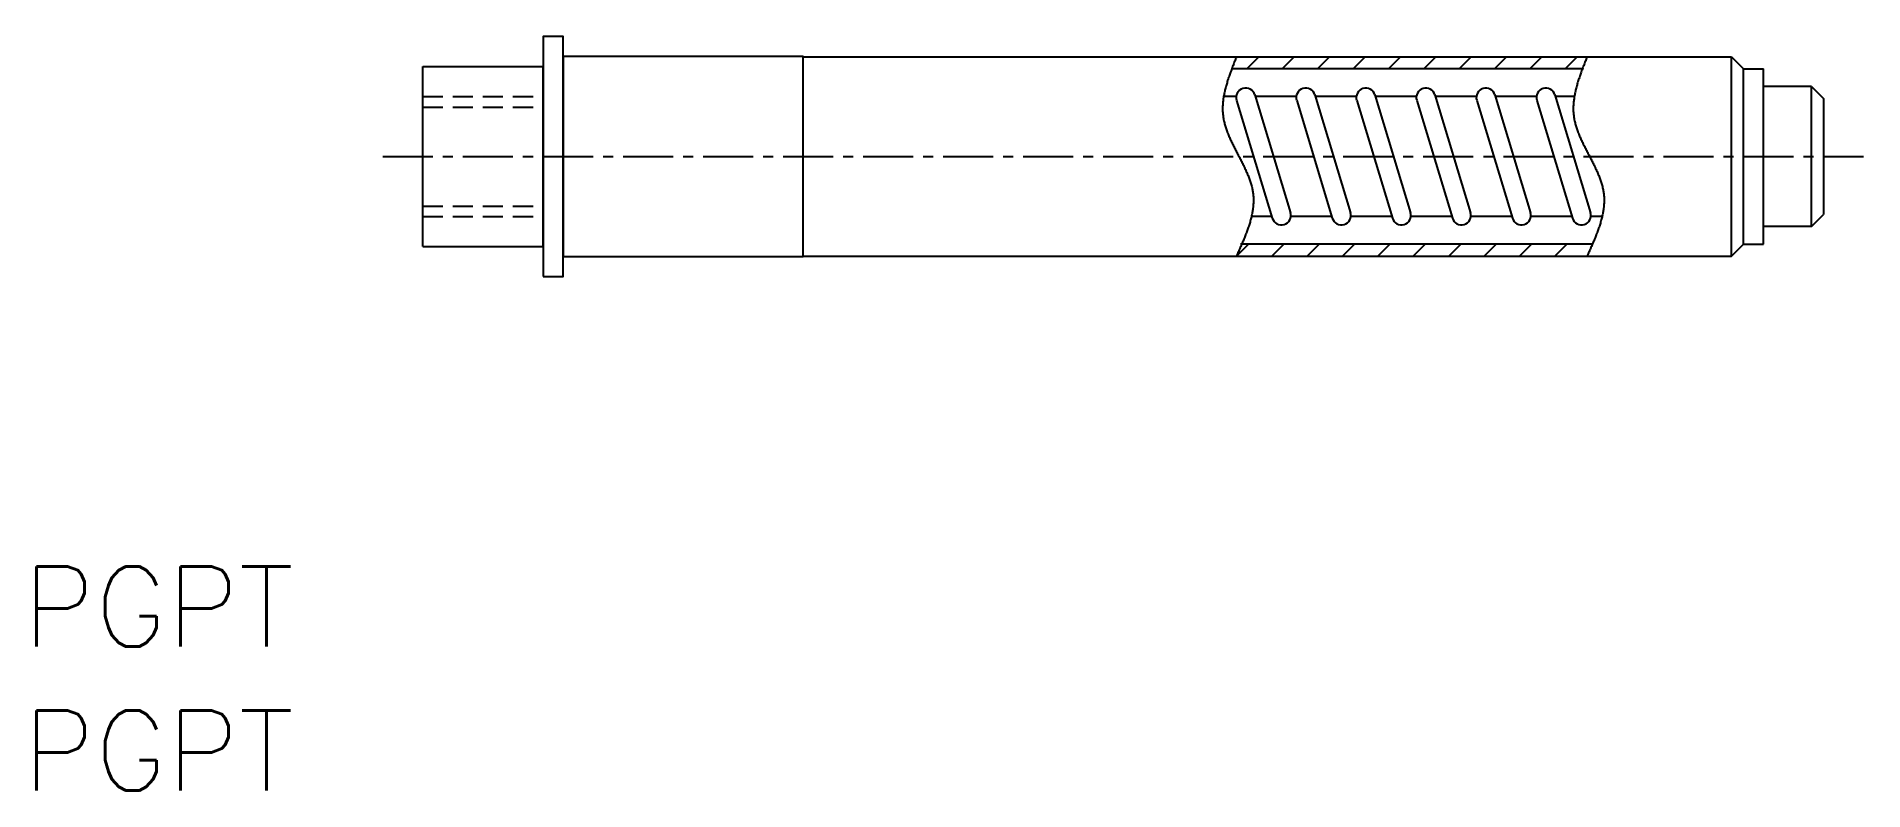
# Model space of a CAD drawing. Extents: x 92.5 to 138.1, y -130.6 to -111.7.
import ezdxf

# ---------------------------------------------------------------- set-up
doc = ezdxf.new("R2010")
doc.units = 0
doc.linetypes.add('CENTER', pattern=[2, 1.25, -0.25, 0.25, -0.25])
doc.linetypes.add('DASHED', pattern=[0.75, 0.5, -0.25])
doc.layers.get('0').update_dxf_attribs({"linetype": 'CONTINUOUS'})
doc.layers.add('CENTER', color=1, linetype='CENTER')
doc.styles.get("Standard").update_dxf_attribs({"font": 'txt.shx', "bigfont": 'bigfont.shx'})

msp = doc.modelspace()

# ---------------------------------------------------------------- linework, layer by layer
at = {"color": 7, "linetype": 'CONTINUOUS'}
for p, q in [((111.633, -112.217), (134.833, -112.217)), ((111.633, -117.197), (111.633, -112.217)), ((134.833, -112.217), (135.133, -112.517)), ((134.833, -117.197), (134.833, -112.217)), ((102.133, -116.957), (102.133, -112.457)), ((102.133, -112.457), (105.133, -112.457)), ((105.133, -116.957), (105.133, -112.457)), ((135.133, -112.517), (135.633, -112.517)), ((135.133, -116.897), (135.133, -112.517)), ((135.633, -116.897), (135.633, -112.517)), ((136.833, -112.957), (135.633, -112.957)), ((136.833, -112.957), (137.133, -113.257)), ((136.833, -116.457), (136.833, -112.957)), ((137.133, -113.257), (137.133, -116.157)), ((136.833, -116.457), (137.133, -116.157)), ((136.833, -116.457), (135.633, -116.457)), ((102.133, -116.957), (105.133, -116.957)), ((111.633, -117.197), (134.833, -117.197)), ((134.833, -117.197), (135.133, -116.897)), ((135.133, -116.897), (135.633, -116.897))]:
    msp.add_line(p, q, dxfattribs=at)
at = {"color": 3, "linetype": 'CONTINUOUS'}
for p, q in [((122.724, -112.517), (123.024, -112.217)), ((123.608, -112.517), (123.908, -112.217)), ((124.492, -112.517), (124.792, -112.217)), ((125.376, -112.517), (125.676, -112.217)), ((126.26, -112.517), (126.56, -112.217)), ((127.144, -112.517), (127.444, -112.217)), ((128.027, -112.517), (128.327, -112.217)), ((128.911, -112.517), (129.211, -112.217)), ((129.795, -112.517), (130.095, -112.217)), ((130.679, -112.517), (130.979, -112.217)), ((131.109, -112.517), (122.346, -112.517)), ((122.439, -113.207), (122.142, -113.207)), ((122.921, -113.165), (123.813, -116.111)), ((123.959, -113.207), (122.934, -113.207)), ((124.421, -113.165), (125.313, -116.111)), ((125.459, -113.207), (124.434, -113.207)), ((125.921, -113.165), (126.813, -116.111)), ((126.959, -113.207), (125.93, -113.207)), ((127.421, -113.165), (128.313, -116.111)), ((128.459, -113.207), (127.43, -113.207)), ((128.921, -113.165), (129.813, -116.111)), ((129.959, -113.207), (128.93, -113.207)), ((130.421, -113.165), (131.313, -116.111)), ((130.906, -113.207), (130.43, -113.207)), ((122.468, -113.302), (123.359, -116.249)), ((123.968, -113.302), (124.859, -116.249)), ((125.468, -113.302), (126.359, -116.249)), ((126.968, -113.302), (127.859, -116.249)), ((128.468, -113.302), (129.359, -116.249)), ((129.968, -113.302), (130.859, -116.249)), ((123.351, -116.207), (122.839, -116.207)), ((124.851, -116.207), (123.821, -116.207)), ((126.351, -116.207), (125.321, -116.207)), ((127.851, -116.207), (126.821, -116.207)), ((129.351, -116.207), (128.321, -116.207)), ((130.851, -116.207), (129.821, -116.207)), ((131.603, -116.207), (131.321, -116.207)), ((122.464, -117.197), (122.764, -116.897)), ((131.359, -116.897), (122.562, -116.897)), ((123.347, -117.197), (123.647, -116.897)), ((124.231, -117.197), (124.531, -116.897)), ((125.115, -117.197), (125.415, -116.897)), ((125.999, -117.197), (126.299, -116.897)), ((126.883, -117.197), (127.183, -116.897)), ((127.767, -117.197), (128.067, -116.897)), ((128.651, -117.197), (128.951, -116.897)), ((129.535, -117.197), (129.835, -116.897)), ((130.419, -117.197), (130.719, -116.897))]:
    msp.add_line(p, q, dxfattribs=at)
at = {"color": 3, "linetype": 'DASHED'}
for p, q in [((102.133, -113.207), (105.133, -113.207)), ((102.133, -113.469), (105.133, -113.469)), ((102.133, -115.944), (105.133, -115.944)), ((102.133, -116.207), (105.133, -116.207))]:
    msp.add_line(p, q, dxfattribs=at)
at = {"color": 7, "linetype": 'CONTINUOUS'}
for points in [[(105.133, -117.707), (105.633, -117.707), (105.633, -111.707), (105.133, -111.707)], [(105.633, -117.207), (111.633, -117.207), (111.633, -112.207), (105.633, -112.207)]]:
    msp.add_lwpolyline(points, close=True, dxfattribs=at)
at = {"color": 7}
for points in [[(122.463, -112.217, 0), (122.452, -112.244, 0), (122.441, -112.271, 0), (122.431, -112.297, 0), (122.42, -112.324, 0), (122.409, -112.351, 0), (122.399, -112.378, 0), (122.388, -112.405, 0), (122.378, -112.432, 0), (122.367, -112.459, 0), (122.357, -112.486, 0), (122.347, -112.513, 0), (122.337, -112.54, 0), (122.327, -112.567, 0), (122.317, -112.594, 0), (122.307, -112.621, 0), (122.297, -112.647, 0), (122.288, -112.674, 0), (122.279, -112.701, 0), (122.269, -112.728, 0), (122.26, -112.755, 0), (122.252, -112.782, 0), (122.243, -112.808, 0), (122.235, -112.835, 0), (122.227, -112.862, 0), (122.219, -112.889, 0), (122.211, -112.916, 0), (122.203, -112.942, 0), (122.196, -112.969, 0), (122.189, -112.996, 0), (122.182, -113.022, 0), (122.176, -113.049, 0), (122.17, -113.076, 0), (122.164, -113.102, 0), (122.158, -113.129, 0), (122.153, -113.155, 0), (122.148, -113.182, 0), (122.143, -113.208, 0), (122.139, -113.235, 0), (122.135, -113.261, 0), (122.132, -113.288, 0), (122.128, -113.314, 0), (122.126, -113.341, 0), (122.123, -113.367, 0), (122.121, -113.393, 0), (122.119, -113.42, 0), (122.118, -113.446, 0), (122.117, -113.472, 0), (122.117, -113.498, 0), (122.117, -113.525, 0), (122.117, -113.551, 0), (122.118, -113.577, 0), (122.12, -113.603, 0), (122.122, -113.629, 0), (122.124, -113.655, 0), (122.127, -113.681, 0), (122.13, -113.707, 0), (122.134, -113.733, 0), (122.139, -113.759, 0), (122.143, -113.785, 0), (122.149, -113.811, 0), (122.155, -113.836, 0), (122.161, -113.862, 0), (122.167, -113.888, 0), (122.174, -113.914, 0), (122.182, -113.939, 0), (122.19, -113.965, 0), (122.198, -113.99, 0), (122.206, -114.016, 0), (122.215, -114.042, 0), (122.225, -114.067, 0), (122.234, -114.093, 0), (122.244, -114.118, 0), (122.254, -114.144, 0), (122.265, -114.169, 0), (122.275, -114.194, 0), (122.286, -114.22, 0), (122.297, -114.245, 0), (122.309, -114.271, 0), (122.32, -114.296, 0), (122.332, -114.321, 0), (122.344, -114.347, 0), (122.356, -114.372, 0), (122.369, -114.397, 0), (122.381, -114.423, 0), (122.394, -114.448, 0), (122.406, -114.473, 0), (122.419, -114.498, 0), (122.432, -114.524, 0), (122.445, -114.549, 0), (122.458, -114.574, 0), (122.471, -114.599, 0), (122.484, -114.625, 0), (122.497, -114.65, 0), (122.51, -114.675, 0), (122.523, -114.7, 0), (122.537, -114.725, 0), (122.55, -114.751, 0), (122.563, -114.776, 0), (122.576, -114.801, 0), (122.588, -114.826, 0), (122.601, -114.851, 0), (122.614, -114.877, 0), (122.626, -114.902, 0), (122.639, -114.927, 0), (122.651, -114.952, 0), (122.663, -114.978, 0), (122.675, -115.003, 0), (122.687, -115.028, 0), (122.698, -115.053, 0), (122.71, -115.079, 0), (122.721, -115.104, 0), (122.732, -115.129, 0), (122.742, -115.155, 0), (122.753, -115.18, 0), (122.763, -115.205, 0), (122.773, -115.231, 0), (122.782, -115.256, 0), (122.791, -115.282, 0), (122.8, -115.307, 0), (122.809, -115.333, 0), (122.817, -115.358, 0), (122.825, -115.383, 0), (122.832, -115.409, 0), (122.839, -115.435, 0), (122.845, -115.46, 0), (122.852, -115.486, 0), (122.857, -115.511, 0), (122.862, -115.537, 0), (122.867, -115.563, 0), (122.871, -115.588, 0), (122.875, -115.614, 0), (122.878, -115.64, 0), (122.881, -115.666, 0), (122.883, -115.691, 0), (122.885, -115.717, 0), (122.886, -115.743, 0), (122.887, -115.769, 0), (122.888, -115.795, 0), (122.887, -115.821, 0), (122.887, -115.847, 0), (122.886, -115.873, 0), (122.884, -115.899, 0), (122.882, -115.925, 0), (122.88, -115.951, 0), (122.877, -115.977, 0), (122.874, -116.004, 0), (122.871, -116.03, 0), (122.867, -116.056, 0), (122.863, -116.082, 0), (122.858, -116.108, 0), (122.853, -116.135, 0), (122.848, -116.161, 0), (122.842, -116.187, 0), (122.836, -116.214, 0), (122.83, -116.24, 0), (122.823, -116.266, 0), (122.816, -116.293, 0), (122.809, -116.319, 0), (122.802, -116.345, 0), (122.794, -116.372, 0), (122.786, -116.398, 0), (122.778, -116.425, 0), (122.769, -116.451, 0), (122.76, -116.478, 0), (122.751, -116.504, 0), (122.742, -116.531, 0), (122.732, -116.557, 0), (122.723, -116.584, 0), (122.713, -116.61, 0), (122.703, -116.637, 0), (122.693, -116.664, 0), (122.682, -116.69, 0), (122.672, -116.717, 0), (122.661, -116.743, 0), (122.65, -116.77, 0), (122.639, -116.797, 0), (122.628, -116.823, 0), (122.616, -116.85, 0), (122.605, -116.876, 0), (122.594, -116.903, 0), (122.582, -116.93, 0), (122.57, -116.956, 0), (122.558, -116.983, 0), (122.547, -117.01, 0), (122.535, -117.036, 0), (122.523, -117.063, 0), (122.511, -117.09, 0), (122.499, -117.117, 0), (122.487, -117.143, 0), (122.475, -117.17, 0), (122.463, -117.197, 0)], [(131.226, -112.217, 0), (131.216, -112.244, 0), (131.205, -112.271, 0), (131.194, -112.297, 0), (131.184, -112.324, 0), (131.173, -112.351, 0), (131.162, -112.378, 0), (131.152, -112.405, 0), (131.141, -112.432, 0), (131.131, -112.459, 0), (131.121, -112.486, 0), (131.111, -112.513, 0), (131.1, -112.54, 0), (131.09, -112.567, 0), (131.081, -112.594, 0), (131.071, -112.621, 0), (131.061, -112.647, 0), (131.052, -112.674, 0), (131.042, -112.701, 0), (131.033, -112.728, 0), (131.024, -112.755, 0), (131.015, -112.782, 0), (131.007, -112.808, 0), (130.998, -112.835, 0), (130.99, -112.862, 0), (130.982, -112.889, 0), (130.975, -112.916, 0), (130.967, -112.942, 0), (130.96, -112.969, 0), (130.953, -112.996, 0), (130.946, -113.022, 0), (130.94, -113.049, 0), (130.933, -113.076, 0), (130.928, -113.102, 0), (130.922, -113.129, 0), (130.917, -113.155, 0), (130.912, -113.182, 0), (130.907, -113.208, 0), (130.903, -113.235, 0), (130.899, -113.261, 0), (130.895, -113.288, 0), (130.892, -113.314, 0), (130.889, -113.341, 0), (130.887, -113.367, 0), (130.885, -113.393, 0), (130.883, -113.42, 0), (130.882, -113.446, 0), (130.881, -113.472, 0), (130.881, -113.498, 0), (130.881, -113.525, 0), (130.881, -113.551, 0), (130.882, -113.577, 0), (130.884, -113.603, 0), (130.885, -113.629, 0), (130.888, -113.655, 0), (130.891, -113.681, 0), (130.894, -113.707, 0), (130.898, -113.733, 0), (130.902, -113.759, 0), (130.907, -113.785, 0), (130.913, -113.811, 0), (130.918, -113.836, 0), (130.925, -113.862, 0), (130.931, -113.888, 0), (130.938, -113.914, 0), (130.946, -113.939, 0), (130.954, -113.965, 0), (130.962, -113.99, 0), (130.97, -114.016, 0), (130.979, -114.042, 0), (130.988, -114.067, 0), (130.998, -114.093, 0), (131.008, -114.118, 0), (131.018, -114.144, 0), (131.028, -114.169, 0), (131.039, -114.194, 0), (131.05, -114.22, 0), (131.061, -114.245, 0), (131.073, -114.271, 0), (131.084, -114.296, 0), (131.096, -114.321, 0), (131.108, -114.347, 0), (131.12, -114.372, 0), (131.132, -114.397, 0), (131.145, -114.423, 0), (131.158, -114.448, 0), (131.17, -114.473, 0), (131.183, -114.498, 0), (131.196, -114.524, 0), (131.209, -114.549, 0), (131.222, -114.574, 0), (131.235, -114.599, 0), (131.248, -114.625, 0), (131.261, -114.65, 0), (131.274, -114.675, 0), (131.287, -114.7, 0), (131.3, -114.725, 0), (131.313, -114.751, 0), (131.326, -114.776, 0), (131.339, -114.801, 0), (131.352, -114.826, 0), (131.365, -114.851, 0), (131.378, -114.877, 0), (131.39, -114.902, 0), (131.403, -114.927, 0), (131.415, -114.952, 0), (131.427, -114.978, 0), (131.439, -115.003, 0), (131.451, -115.028, 0), (131.462, -115.053, 0), (131.474, -115.079, 0), (131.485, -115.104, 0), (131.496, -115.129, 0), (131.506, -115.155, 0), (131.517, -115.18, 0), (131.527, -115.205, 0), (131.536, -115.231, 0), (131.546, -115.256, 0), (131.555, -115.282, 0), (131.564, -115.307, 0), (131.572, -115.333, 0), (131.581, -115.358, 0), (131.588, -115.383, 0), (131.596, -115.409, 0), (131.603, -115.435, 0), (131.609, -115.46, 0), (131.615, -115.486, 0), (131.621, -115.511, 0), (131.626, -115.537, 0), (131.631, -115.563, 0), (131.635, -115.588, 0), (131.639, -115.614, 0), (131.642, -115.64, 0), (131.645, -115.666, 0), (131.647, -115.691, 0), (131.649, -115.717, 0), (131.65, -115.743, 0), (131.651, -115.769, 0), (131.651, -115.795, 0), (131.651, -115.821, 0), (131.651, -115.847, 0), (131.65, -115.873, 0), (131.648, -115.899, 0), (131.646, -115.925, 0), (131.644, -115.951, 0), (131.641, -115.977, 0), (131.638, -116.004, 0), (131.635, -116.03, 0), (131.631, -116.056, 0), (131.627, -116.082, 0), (131.622, -116.108, 0), (131.617, -116.135, 0), (131.612, -116.161, 0), (131.606, -116.187, 0), (131.6, -116.214, 0), (131.594, -116.24, 0), (131.587, -116.266, 0), (131.58, -116.293, 0), (131.573, -116.319, 0), (131.565, -116.345, 0), (131.558, -116.372, 0), (131.55, -116.398, 0), (131.541, -116.425, 0), (131.533, -116.451, 0), (131.524, -116.478, 0), (131.515, -116.504, 0), (131.506, -116.531, 0), (131.496, -116.557, 0), (131.487, -116.584, 0), (131.477, -116.61, 0), (131.467, -116.637, 0), (131.456, -116.664, 0), (131.446, -116.69, 0), (131.435, -116.717, 0), (131.425, -116.743, 0), (131.414, -116.77, 0), (131.403, -116.797, 0), (131.391, -116.823, 0), (131.38, -116.85, 0), (131.369, -116.876, 0), (131.357, -116.903, 0), (131.346, -116.93, 0), (131.334, -116.956, 0), (131.322, -116.983, 0), (131.31, -117.01, 0), (131.299, -117.036, 0), (131.287, -117.063, 0), (131.275, -117.09, 0), (131.263, -117.117, 0), (131.251, -117.143, 0), (131.238, -117.17, 0), (131.226, -117.197, 0)]]:
    msp.add_polyline3d(points, dxfattribs=at)
at = {"color": 3, "linetype": 'CONTINUOUS'}
for centre, start, end in [((122.694, -113.233), 16.8375, 196.8375), ((124.194, -113.233), 16.8375, 196.8375), ((125.694, -113.233), 16.8375, 196.8375), ((127.194, -113.233), 16.8375, 196.8375), ((128.694, -113.233), 16.8375, 196.8375), ((130.194, -113.233), 16.8375, 196.8375), ((123.586, -116.18), 196.8375, 16.8375), ((125.086, -116.18), 196.8375, 16.8375), ((126.586, -116.18), 196.8375, 16.8375), ((128.086, -116.18), 196.8375, 16.8375), ((129.586, -116.18), 196.8375, 16.8375), ((131.086, -116.18), 196.8375, 16.8375)]:
    msp.add_arc(centre, 0.237, start, end, dxfattribs=at)
at = {"layer": 'CENTER', "color": 1, "linetype": 'CENTER'}
msp.add_line((101.133, -114.707), (138.133, -114.707), dxfattribs=at)

# ---------------------------------------------------------------- texts
at = {"color": 7, "linetype": 'CONTINUOUS'}
for p in [(92.133, -126.957), (92.133, -130.557)]:
    msp.add_text('PGPT', height=2, dxfattribs=at).set_placement(p)

doc.saveas('drawing.dxf')
